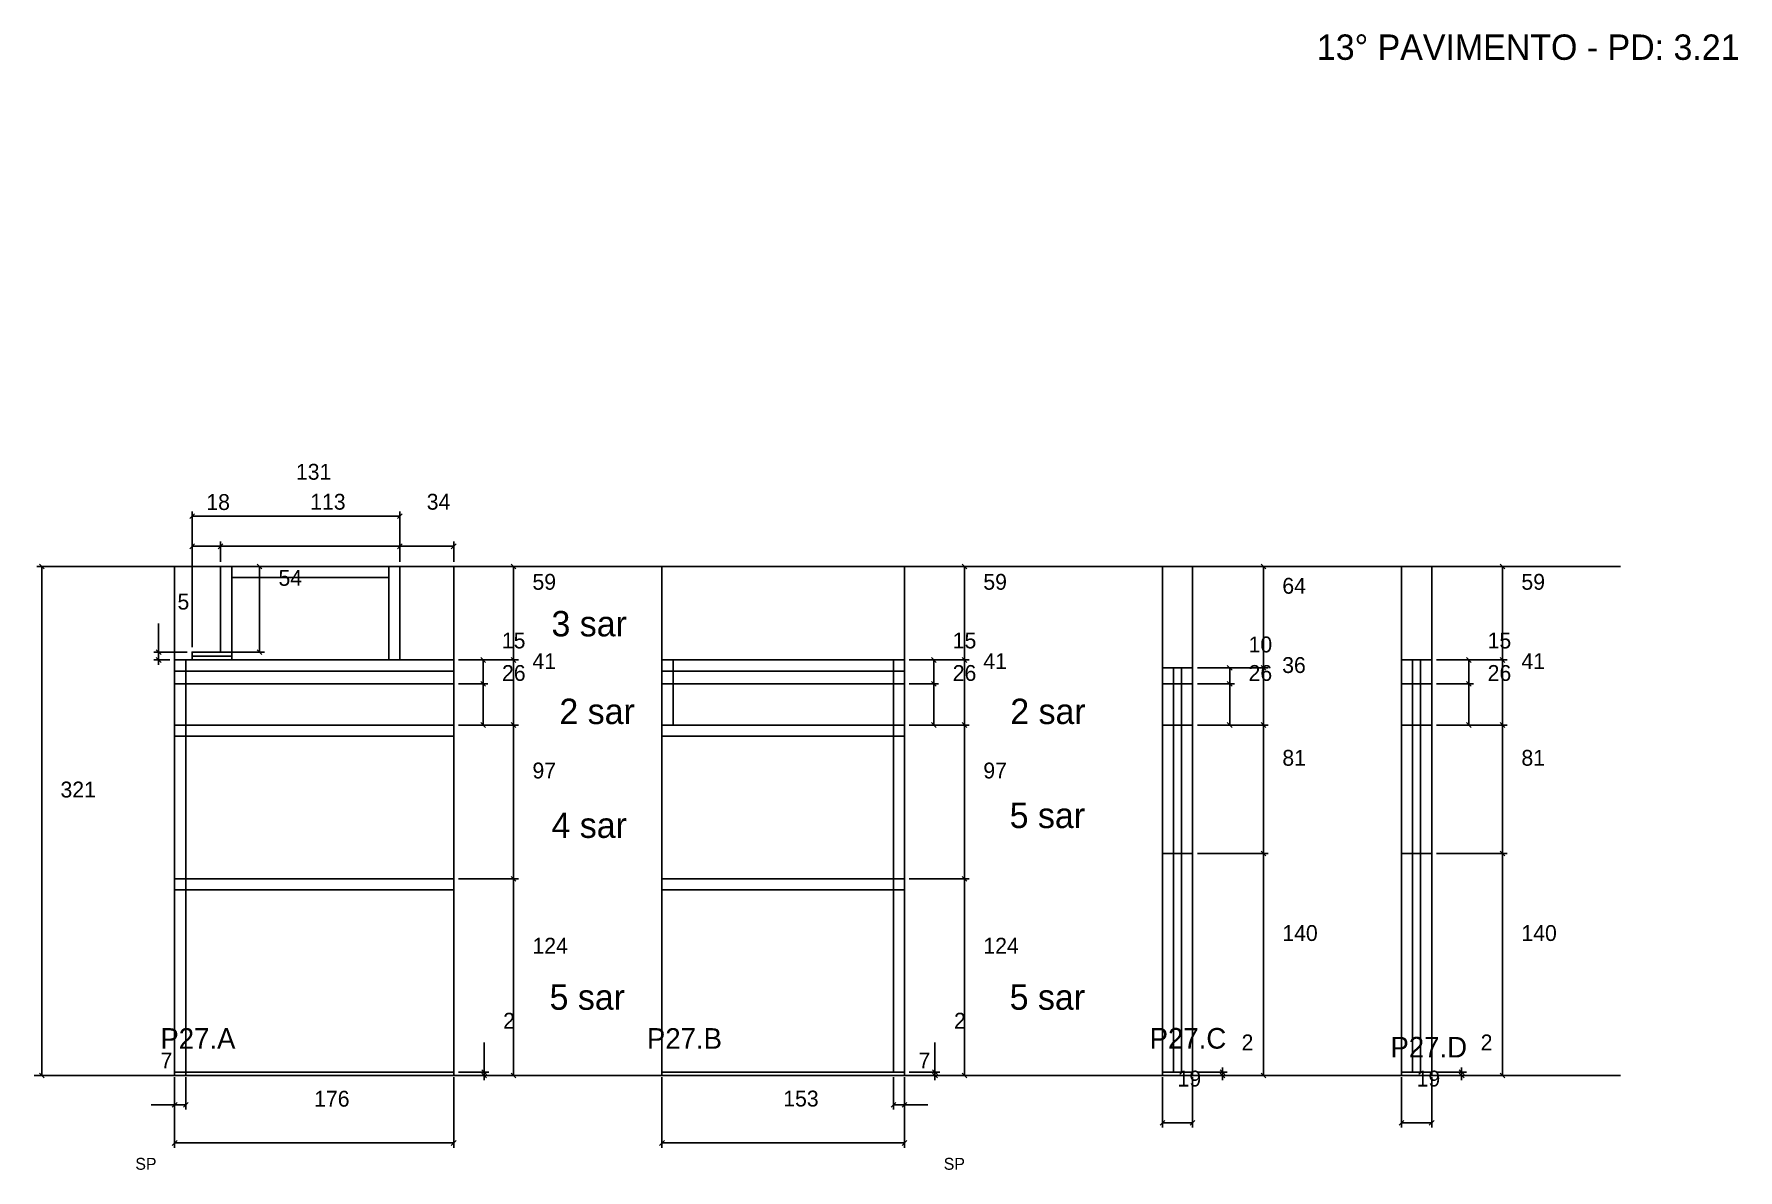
# Model space of a CAD drawing. Header units: metres. Extents: x 4937 to 9017, y 4087 to 4819.
# Drawn here: x 6357 to 7432, y 4088 to 4805 of the extents above; entities that cross this region are included whole.
import ezdxf

# ---------------------------------------------------------------- set-up
doc = ezdxf.new("R2010")
doc.units = ezdxf.units.M

msp = doc.modelspace()

# ---------------------------------------------------------------- linework, layer by layer
at = {"layer": 'COTA', "color": 4}
for p, q in [((6456.7, 4471.8), (6456.7, 4503.5)), ((6587.7, 4471.8), (6587.7, 4503.5)), ((6587.7, 4500.5), (6456.7, 4500.5)), ((6456.7, 4417.8), (6456.7, 4484.5)), ((6474.7, 4471.8), (6474.7, 4484.5)), ((6474.7, 4471.8), (6474.7, 4484.5)), ((6587.7, 4471.8), (6587.7, 4484.5)), ((6587.7, 4471.8), (6587.7, 4484.5)), ((6621.7, 4471.8), (6621.7, 4484.5)), ((6456.7, 4481.5), (6474.7, 4481.5)), ((6474.7, 4481.5), (6587.7, 4481.5)), ((6587.7, 4481.5), (6621.7, 4481.5)), ((6477.7, 4468.8), (6502.3, 4468.8)), ((6499.3, 4414.8), (6499.3, 4468.8)), ((6624.7, 4468.8), (6662.5, 4468.8)), ((6659.5, 4409.8), (6659.5, 4468.8)), ((6909.1, 4468.8), (6946.9, 4468.8)), ((6943.9, 4409.8), (6943.9, 4468.8)), ((7090.8, 4468.8), (7135.5, 4468.8)), ((7132.5, 4404.8), (7132.5, 4468.8)), ((7241.6, 4468.8), (7286.3, 4468.8)), ((7283.3, 4409.8), (7283.3, 4468.8)), ((6435.6, 4414.8), (6435.6, 4432.9)), ((6453.7, 4414.8), (6432.6, 4414.8)), ((6442.7, 4409.8), (6432.6, 4409.8)), ((6435.6, 4409.8), (6435.6, 4414.8)), ((6435.6, 4409.8), (6435.6, 4406.8)), ((6477.7, 4414.8), (6502.3, 4414.8)), ((6624.7, 4409.8), (6662.5, 4409.8)), ((6909.1, 4409.8), (6946.9, 4409.8)), ((7241.6, 4409.8), (7286.3, 4409.8)), ((7090.8, 4404.8), (7135.5, 4404.8)), ((6624.7, 4368.8), (6662.5, 4368.8)), ((6659.5, 4368.8), (6659.5, 4271.8)), ((6909.1, 4368.8), (6946.9, 4368.8)), ((6943.9, 4368.8), (6943.9, 4271.8)), ((7090.8, 4368.8), (7135.5, 4368.8)), ((7132.5, 4287.8), (7132.5, 4368.8)), ((7241.6, 4368.8), (7286.3, 4368.8)), ((7283.3, 4287.8), (7283.3, 4368.8)), ((7090.8, 4287.8), (7135.5, 4287.8)), ((7090.8, 4287.8), (7135.5, 4287.8)), ((7132.5, 4147.8), (7132.5, 4287.8)), ((7241.6, 4287.8), (7286.3, 4287.8)), ((7241.6, 4287.8), (7286.3, 4287.8)), ((7283.3, 4147.8), (7283.3, 4287.8)), ((6624.7, 4271.8), (6662.5, 4271.8)), ((6624.7, 4271.8), (6662.5, 4271.8)), ((6659.5, 4147.8), (6659.5, 4271.8)), ((6909.1, 4271.8), (6946.9, 4271.8)), ((6909.1, 4271.8), (6946.9, 4271.8)), ((6943.9, 4147.8), (6943.9, 4271.8)), ((6640.9, 4149.8), (6640.9, 4168.6)), ((6925.3, 4149.8), (6925.3, 4168.6)), ((6624.7, 4149.8), (6643.9, 4149.8)), ((6640.9, 4147.8), (6640.9, 4149.8)), ((6909.1, 4149.8), (6928.3, 4149.8)), ((6925.3, 4147.8), (6925.3, 4149.8)), ((7090.8, 4149.8), (7109.7, 4149.8)), ((7106.7, 4149.8), (7106.7, 4152.8)), ((7106.7, 4147.8), (7106.7, 4149.8)), ((7241.6, 4149.8), (7260.5, 4149.8)), ((7257.5, 4149.8), (7257.5, 4152.8)), ((7257.5, 4147.8), (7257.5, 4149.8)), ((6445.7, 4146.8), (6445.7, 4102.2)), ((6445.7, 4144.8), (6445.7, 4126.3)), ((6452.7, 4146.8), (6452.7, 4126.3)), ((6621.7, 4146.8), (6621.7, 4102.2)), ((6624.7, 4147.8), (6643.9, 4147.8)), ((6624.7, 4147.8), (6662.5, 4147.8)), ((6640.9, 4147.8), (6640.9, 4144.8)), ((6753.1, 4146.8), (6753.1, 4102.2)), ((6899.1, 4146.8), (6899.1, 4126.3)), ((6906.1, 4146.8), (6906.1, 4102.2)), ((6906.1, 4144.8), (6906.1, 4126.3)), ((6909.1, 4147.8), (6928.3, 4147.8)), ((6909.1, 4147.8), (6946.9, 4147.8)), ((6925.3, 4147.8), (6925.3, 4144.8)), ((7068.8, 4146.8), (7068.8, 4114.9)), ((7087.8, 4146.8), (7087.8, 4114.9)), ((7090.8, 4147.8), (7109.7, 4147.8)), ((7090.8, 4147.8), (7135.5, 4147.8)), ((7106.7, 4147.8), (7106.7, 4144.8)), ((7219.6, 4146.8), (7219.6, 4114.9)), ((7238.6, 4146.8), (7238.6, 4114.9)), ((7241.6, 4147.8), (7286.3, 4147.8)), ((7241.6, 4147.8), (7260.5, 4147.8)), ((7257.5, 4147.8), (7257.5, 4144.8)), ((6445.7, 4129.3), (6430.9, 4129.3)), ((6452.7, 4129.3), (6445.7, 4129.3)), ((6899.1, 4129.3), (6906.1, 4129.3)), ((6906.1, 4129.3), (6920.8, 4129.3)), ((7068.8, 4117.9), (7087.8, 4117.9)), ((7219.6, 4117.9), (7238.6, 4117.9)), ((6621.7, 4105.2), (6445.7, 4105.2)), ((6906.1, 4105.2), (6753.1, 4105.2))]:
    msp.add_line(p, q, dxfattribs=at)
at = {"layer": 'COTA'}
for p, q in [((6458.2, 4502), (6455.2, 4499)), ((6586.2, 4499), (6589.2, 4502)), ((6458.2, 4483), (6455.2, 4480)), ((6476.2, 4483), (6473.2, 4480)), ((6473.2, 4480), (6476.2, 4483)), ((6589.2, 4483), (6586.2, 4480)), ((6586.2, 4480), (6589.2, 4483)), ((6620.2, 4480), (6623.2, 4483)), ((6500.8, 4467.3), (6497.8, 4470.3)), ((6661, 4467.3), (6658, 4470.3)), ((6945.4, 4467.3), (6942.4, 4470.3)), ((7134, 4467.3), (7131, 4470.3)), ((7284.8, 4467.3), (7281.8, 4470.3)), ((6434.1, 4416.3), (6437.1, 4413.3)), ((6437.1, 4408.3), (6434.1, 4411.3)), ((6497.8, 4416.3), (6500.8, 4413.3)), ((6658, 4411.3), (6661, 4408.3)), ((6942.4, 4411.3), (6945.4, 4408.3)), ((7281.8, 4411.3), (7284.8, 4408.3)), ((7131, 4406.3), (7134, 4403.3)), ((6661, 4367.3), (6658, 4370.3)), ((6945.4, 4367.3), (6942.4, 4370.3)), ((7134, 4367.3), (7131, 4370.3)), ((7284.8, 4367.3), (7281.8, 4370.3)), ((7134, 4286.3), (7131, 4289.3)), ((7131, 4289.3), (7134, 4286.3)), ((7281.8, 4289.3), (7284.8, 4286.3)), ((7284.8, 4286.3), (7281.8, 4289.3)), ((6661, 4270.3), (6658, 4273.3)), ((6658, 4273.3), (6661, 4270.3)), ((6942.4, 4273.3), (6945.4, 4270.3)), ((6945.4, 4270.3), (6942.4, 4273.3)), ((6639.4, 4151.3), (6642.4, 4148.3)), ((6642.4, 4146.3), (6639.4, 4149.3)), ((6658, 4149.3), (6661, 4146.3)), ((6923.8, 4151.3), (6926.8, 4148.3)), ((6926.8, 4146.3), (6923.8, 4149.3)), ((6942.4, 4149.3), (6945.4, 4146.3)), ((7105.2, 4151.3), (7108.2, 4148.3)), ((7108.2, 4146.3), (7105.2, 4149.3)), ((7131, 4149.3), (7134, 4146.3)), ((7256, 4151.3), (7259, 4148.3)), ((7259, 4146.3), (7256, 4149.3)), ((7281.8, 4149.3), (7284.8, 4146.3)), ((6447.2, 4130.8), (6444.2, 4127.8)), ((6451.2, 4127.8), (6454.2, 4130.8)), ((6900.6, 4130.8), (6897.6, 4127.8)), ((6904.6, 4127.8), (6907.6, 4130.8)), ((7070.3, 4119.4), (7067.3, 4116.4)), ((7086.3, 4116.4), (7089.3, 4119.4)), ((7221.1, 4119.4), (7218.1, 4116.4)), ((7237.1, 4116.4), (7240.1, 4119.4)), ((6447.2, 4106.7), (6444.2, 4103.7)), ((6620.2, 4103.7), (6623.2, 4106.7)), ((6754.6, 4106.7), (6751.6, 4103.7)), ((6904.6, 4103.7), (6907.6, 4106.7))]:
    msp.add_line(p, q, dxfattribs=at)
at = {"layer": 'COTA', "color": 241}
for p, q in [((6445.7, 4409.8), (6445.7, 4468.8)), ((6474.7, 4468.8), (6445.7, 4468.8)), ((6621.7, 4468.8), (6587.7, 4468.8)), ((6621.7, 4409.8), (6621.7, 4468.8)), ((6906.1, 4468.8), (6753.1, 4468.8)), ((6753.1, 4409.8), (6753.1, 4468.8)), ((6906.1, 4409.8), (6906.1, 4468.8))]:
    msp.add_line(p, q, dxfattribs=at)
for points in [[(6445.7, 4409.8), (6456.7, 4409.8), (6456.7, 4414.8), (6474.7, 4414.8), (6474.7, 4468.8), (6445.7, 4468.8), (6445.7, 4409.8)], [(6621.7, 4409.8), (6621.7, 4468.8), (6587.7, 4468.8), (6587.7, 4409.8), (6621.7, 4409.8)], [(6906.1, 4409.8), (6906.1, 4468.8), (6753.1, 4468.8), (6753.1, 4409.8), (6906.1, 4409.8)], [(7087.8, 4404.8), (7087.8, 4468.8), (7068.8, 4468.8), (7068.8, 4404.8)], [(7087.8, 4468.8), (7068.8, 4468.8), (7068.8, 4404.8), (7087.8, 4404.8), (7087.8, 4468.8)], [(7238.6, 4468.8), (7219.6, 4468.8), (7219.6, 4409.8), (7238.6, 4409.8), (7238.6, 4468.8)], [(7238.6, 4409.8), (7238.6, 4468.8), (7219.6, 4468.8), (7219.6, 4409.8)]]:
    msp.add_lwpolyline(points, dxfattribs=at)
at = {"layer": 'Hachura', "color": 251}
for points in [[(6474.7, 4468.8), (6474.7, 4414.8), (6456.7, 4414.8), (6456.7, 4409.8), (6587.7, 4409.8), (6587.7, 4468.8), (6474.7, 4468.8)], [(6621.7, 4368.8), (6445.7, 4368.8), (6445.7, 4147.8), (6621.7, 4147.8), (6621.7, 4368.8)], [(6906.1, 4368.8), (6753.1, 4368.8), (6753.1, 4147.8), (6906.1, 4147.8), (6906.1, 4368.8)], [(7087.8, 4368.8), (7068.8, 4368.8), (7068.8, 4149.8), (7087.8, 4149.8), (7087.8, 4368.8)], [(7238.6, 4368.8), (7219.6, 4368.8), (7219.6, 4149.8), (7238.6, 4149.8), (7238.6, 4368.8)]]:
    msp.add_lwpolyline(points, dxfattribs=at)
at = {"layer": 'NIVEL 2° PAV.', "color": 4}
for p, q in [((6358.7, 4468.8), (6364.9, 4468.8)), ((6361.9, 4147.8), (6361.9, 4468.8)), ((6466.4, 4147.8), (6358.9, 4147.8))]:
    msp.add_line(p, q, dxfattribs=at)
at = {"layer": 'NIVEL 2° PAV.'}
for p, q in [((6363.4, 4467.3), (6360.4, 4470.3)), ((6360.4, 4149.3), (6363.4, 4146.3))]:
    msp.add_line(p, q, dxfattribs=at)
at = {"layer": 'Nível', "color": 4}
for p, q in [((6364.9, 4468.8), (7357.7, 4468.8)), ((6357, 4147.8), (7357.7, 4147.8))]:
    msp.add_line(p, q, dxfattribs=at)
at = {"layer": 'Painéis', "color": 200}
for p, q in [((6474.7, 4414.8), (6474.7, 4468.8)), ((6587.7, 4468.8), (6474.7, 4468.8)), ((6587.7, 4468.8), (6587.7, 4409.8)), ((6621.7, 4409.8), (6445.7, 4409.8)), ((6445.7, 4368.8), (6445.7, 4409.8)), ((6456.7, 4409.8), (6456.7, 4414.8)), ((6456.7, 4414.8), (6474.7, 4414.8)), ((6621.7, 4368.8), (6621.7, 4409.8)), ((6906.1, 4409.8), (6753.1, 4409.8)), ((6753.1, 4368.8), (6753.1, 4409.8)), ((6906.1, 4368.8), (6906.1, 4409.8)), ((7219.6, 4368.8), (7219.6, 4409.8)), ((7219.6, 4409.8), (7238.6, 4409.8)), ((7238.6, 4368.8), (7238.6, 4409.8)), ((7068.8, 4404.8), (7087.8, 4404.8)), ((7068.8, 4368.8), (7068.8, 4404.8)), ((7087.8, 4368.8), (7087.8, 4404.8)), ((6445.7, 4394.8), (6621.7, 4394.8)), ((6753.1, 4394.8), (6906.1, 4394.8)), ((7068.8, 4394.8), (7087.8, 4394.8)), ((7219.6, 4394.8), (7238.6, 4394.8)), ((6445.7, 4368.8), (6445.7, 4271.8)), ((6621.7, 4368.8), (6445.7, 4368.8)), ((6621.7, 4271.8), (6621.7, 4368.8)), ((6906.1, 4368.8), (6753.1, 4368.8)), ((6753.1, 4368.8), (6753.1, 4271.8)), ((6906.1, 4271.8), (6906.1, 4368.8)), ((7068.8, 4287.8), (7068.8, 4368.8)), ((7068.8, 4368.8), (7087.8, 4368.8)), ((7087.8, 4287.8), (7087.8, 4368.8)), ((7219.6, 4368.8), (7238.6, 4368.8)), ((7219.6, 4287.8), (7219.6, 4368.8)), ((7238.6, 4287.8), (7238.6, 4368.8)), ((7087.8, 4287.8), (7068.8, 4287.8)), ((7068.8, 4287.8), (7068.8, 4149.8)), ((7087.8, 4149.8), (7087.8, 4287.8)), ((7219.6, 4287.8), (7219.6, 4149.8)), ((7238.6, 4287.8), (7219.6, 4287.8)), ((7238.6, 4149.8), (7238.6, 4287.8)), ((6621.7, 4271.8), (6445.7, 4271.8)), ((6445.7, 4271.8), (6445.7, 4147.8)), ((6445.7, 4271.8), (6621.7, 4271.8)), ((6621.7, 4147.8), (6621.7, 4271.8)), ((6753.1, 4271.8), (6753.1, 4147.8)), ((6753.1, 4271.8), (6906.1, 4271.8)), ((6906.1, 4271.8), (6753.1, 4271.8)), ((6906.1, 4147.8), (6906.1, 4271.8)), ((6445.7, 4149.8), (6621.7, 4149.8)), ((6753.1, 4149.8), (6906.1, 4149.8)), ((7068.8, 4149.8), (7087.8, 4149.8)), ((7219.6, 4149.8), (7238.6, 4149.8))]:
    msp.add_line(p, q, dxfattribs=at)
at = {"layer": 'Painéis', "color": 4}
for p, q in [((6624.7, 4409.8), (6643.3, 4409.8)), ((6624.7, 4409.8), (6662.5, 4409.8)), ((6640.3, 4394.8), (6640.3, 4409.8)), ((6659.5, 4368.8), (6659.5, 4409.8)), ((6909.1, 4409.8), (6927.6, 4409.8)), ((6909.1, 4409.8), (6946.9, 4409.8)), ((6924.6, 4394.8), (6924.6, 4409.8)), ((6943.9, 4368.8), (6943.9, 4409.8)), ((7241.6, 4409.8), (7286.3, 4409.8)), ((7241.6, 4409.8), (7265, 4409.8)), ((7262, 4394.8), (7262, 4409.8)), ((7283.3, 4368.8), (7283.3, 4409.8)), ((7090.8, 4404.8), (7135.5, 4404.8)), ((7090.8, 4404.8), (7114.2, 4404.8)), ((7111.2, 4394.8), (7111.2, 4404.8)), ((7132.5, 4368.8), (7132.5, 4404.8)), ((6624.7, 4394.8), (6643.3, 4394.8)), ((6624.7, 4394.8), (6643.3, 4394.8)), ((6640.3, 4394.8), (6640.3, 4368.8)), ((6909.1, 4394.8), (6927.6, 4394.8)), ((6909.1, 4394.8), (6927.6, 4394.8)), ((6924.6, 4394.8), (6924.6, 4368.8)), ((7090.8, 4394.8), (7114.2, 4394.8)), ((7090.8, 4394.8), (7114.2, 4394.8)), ((7111.2, 4394.8), (7111.2, 4368.8)), ((7241.6, 4394.8), (7265, 4394.8)), ((7241.6, 4394.8), (7265, 4394.8)), ((7262, 4394.8), (7262, 4368.8)), ((6624.7, 4368.8), (6643.3, 4368.8)), ((6624.7, 4368.8), (6662.5, 4368.8)), ((6909.1, 4368.8), (6946.9, 4368.8)), ((6909.1, 4368.8), (6927.6, 4368.8)), ((7090.8, 4368.8), (7114.2, 4368.8)), ((7090.8, 4368.8), (7135.5, 4368.8)), ((7241.6, 4368.8), (7265, 4368.8)), ((7241.6, 4368.8), (7286.3, 4368.8))]:
    msp.add_line(p, q, dxfattribs=at)
at = {"layer": 'Painéis'}
for p, q in [((6641.8, 4408.3), (6638.8, 4411.3)), ((6661, 4408.3), (6658, 4411.3)), ((6926.1, 4408.3), (6923.1, 4411.3)), ((6945.4, 4408.3), (6942.4, 4411.3)), ((7263.5, 4408.3), (7260.5, 4411.3)), ((7284.8, 4408.3), (7281.8, 4411.3)), ((6641.8, 4393.3), (6638.8, 4396.3)), ((6638.8, 4396.3), (6641.8, 4393.3)), ((6926.1, 4393.3), (6923.1, 4396.3)), ((6923.1, 4396.3), (6926.1, 4393.3)), ((7112.7, 4403.3), (7109.7, 4406.3)), ((7109.7, 4396.3), (7112.7, 4393.3)), ((7112.7, 4393.3), (7109.7, 4396.3)), ((7134, 4403.3), (7131, 4406.3)), ((7260.5, 4396.3), (7263.5, 4393.3)), ((7263.5, 4393.3), (7260.5, 4396.3)), ((6638.8, 4370.3), (6641.8, 4367.3)), ((6658, 4370.3), (6661, 4367.3)), ((6923.1, 4370.3), (6926.1, 4367.3)), ((6942.4, 4370.3), (6945.4, 4367.3)), ((7109.7, 4370.3), (7112.7, 4367.3)), ((7131, 4370.3), (7134, 4367.3)), ((7260.5, 4370.3), (7263.5, 4367.3)), ((7281.8, 4370.3), (7284.8, 4367.3))]:
    msp.add_line(p, q, dxfattribs=at)
at = {"layer": 'Painéis', "color": 200}
for points in [[(6621.7, 4149.8), (6445.7, 4149.8), (6445.7, 4147.8), (6621.7, 4147.8), (6621.7, 4149.8)], [(6906.1, 4149.8), (6753.1, 4149.8), (6753.1, 4147.8), (6906.1, 4147.8), (6906.1, 4149.8)], [(7068.8, 4149.8), (7087.8, 4149.8), (7087.8, 4147.8), (7068.8, 4147.8), (7068.8, 4149.8)], [(7219.6, 4149.8), (7238.6, 4149.8), (7238.6, 4147.8), (7219.6, 4147.8), (7219.6, 4149.8)]]:
    msp.add_lwpolyline(points, dxfattribs=at)
at = {"layer": 'SARR_2.2x7', "color": 40}
for p, q in [((6481.7, 4414.8), (6481.7, 4468.8)), ((6481.7, 4461.8), (6580.7, 4461.8)), ((6580.7, 4468.8), (6580.7, 4409.8)), ((6452.7, 4368.8), (6452.7, 4409.8)), ((6474.7, 4414.8), (6481.7, 4414.8)), ((6760.1, 4368.8), (6760.1, 4409.8)), ((6899.1, 4368.8), (6899.1, 4409.8)), ((7226.6, 4368.8), (7226.6, 4409.8)), ((7231.5, 4368.8), (7231.5, 4409.8)), ((6621.7, 4402.8), (6445.7, 4402.8)), ((6906.1, 4402.8), (6753.1, 4402.8)), ((7075.8, 4368.8), (7075.8, 4404.8)), ((7080.7, 4368.8), (7080.7, 4404.8)), ((6452.7, 4271.8), (6452.7, 4368.8)), ((6899.1, 4271.8), (6899.1, 4368.8)), ((7075.8, 4287.8), (7075.8, 4368.8)), ((7080.8, 4287.8), (7080.8, 4368.8)), ((7226.6, 4287.8), (7226.6, 4368.8)), ((7231.6, 4287.8), (7231.6, 4368.8)), ((6621.7, 4361.8), (6445.7, 4361.8)), ((6906.1, 4361.8), (6753.1, 4361.8)), ((7075.8, 4287.8), (7075.8, 4149.8)), ((7080.8, 4287.8), (7080.8, 4149.8)), ((7226.6, 4287.8), (7226.6, 4149.8)), ((7231.6, 4287.8), (7231.6, 4149.8)), ((6452.7, 4271.8), (6452.7, 4147.8)), ((6899.1, 4149.8), (6899.1, 4271.8)), ((6621.7, 4264.8), (6445.7, 4264.8)), ((6906.1, 4264.8), (6753.1, 4264.8))]:
    msp.add_line(p, q, dxfattribs=at)
at = {"layer": 'SARR_EDITAR', "color": 141}
for p, q in [((6456.7, 4412.3), (6481.7, 4412.3)), ((6481.7, 4414.8), (6481.7, 4409.8))]:
    msp.add_line(p, q, dxfattribs=at)

# ---------------------------------------------------------------- texts
at = {"layer": 'COTA', "color": 240}
for s, p in [('131', (6522.2, 4523.5)), ('18', (6465.7, 4504.4)), ('113', (6531.2, 4504.6)), ('34', (6604.7, 4504.6)), ('54', (6511.2, 4456.6)), ('59', (6671.4, 4454.1)), ('59', (6955.8, 4454.1)), ('64', (7144.4, 4451.6)), ('59', (7295.2, 4454.1)), ('5', (6447.5, 4441.6)), ('81', (7144.4, 4343.1)), ('81', (7295.2, 4343.1)), ('97', (6671.4, 4335.1)), ('97', (6955.8, 4335.1)), ('124', (6671.4, 4224.6)), ('124', (6955.8, 4224.6)), ('140', (7144.4, 4232.6)), ('140', (7295.2, 4232.6)), ('2', (6652.9, 4177.3)), ('2', (6937.3, 4177.3)), ('2', (7118.7, 4163.6)), ('2', (7269.5, 4163.6)), ('7', (6436.8, 4152.2)), ('7', (6914.9, 4152.2)), ('19', (7078.3, 4140.8)), ('19', (7229.1, 4140.8)), ('176', (6533.7, 4128.1)), ('153', (6829.6, 4128.2))]:
    msp.add_text(s, height=10, dxfattribs=at).set_placement(p)
at = {"layer": 'NIVEL 2° PAV.', "color": 240}
msp.add_text('321', height=10, dxfattribs=at).set_placement((6373.7, 4323.1))
at = {"layer": 'NOMENCLATURA', "color": 2}
msp.add_text('13° PAVIMENTO - PD: 3.21', height=16, dxfattribs=at).set_placement((7166.2, 4788.3))
at = {"layer": 'NOMENCLATURA', "color": 7}
for s, p in [('3 sar', (6683.4, 4424.7)), ('2 sar', (6688.4, 4369.4)), ('2 sar', (6972.8, 4369.4)), ('4 sar', (6683.4, 4297.6)), ('5 sar', (6972.4, 4303.8)), ('5 sar', (6682.2, 4189.2)), ('5 sar', (6972.4, 4189.2))]:
    msp.add_text(s, height=16, dxfattribs=at).set_placement(p)
at = {"layer": 'Painéis', "color": 240}
for s, p in [('15', (6652.1, 4417.1)), ('15', (6936.5, 4417.1)), ('10', (7123.1, 4414.6)), ('15', (7273.9, 4417.1)), ('26', (6652.2, 4396.6)), ('41', (6671.4, 4404.1)), ('26', (6936.5, 4396.6)), ('41', (6955.8, 4404.1)), ('26', (7123.1, 4396.6)), ('36', (7144.3, 4401.6)), ('26', (7273.9, 4396.6)), ('41', (7295.2, 4404.1))]:
    msp.add_text(s, height=10, dxfattribs=at).set_placement(p)
at = {"layer": 'texto'}
for p in [(6420.9, 4088.3), (6930.8, 4088.3)]:
    msp.add_text('SP', height=7.5, dxfattribs=at).set_placement(p)
at = {"layer": 'Texto Seção', "color": 7}
for s, p in [('P27.A', (6436.7, 4164.6)), ('P27.B', (6743.6, 4164.6)), ('P27.C', (7060.7, 4164.7)), ('P27.D', (7212.6, 4159.1))]:
    msp.add_text(s, height=13, dxfattribs=at).set_placement(p)

doc.saveas('drawing.dxf')
